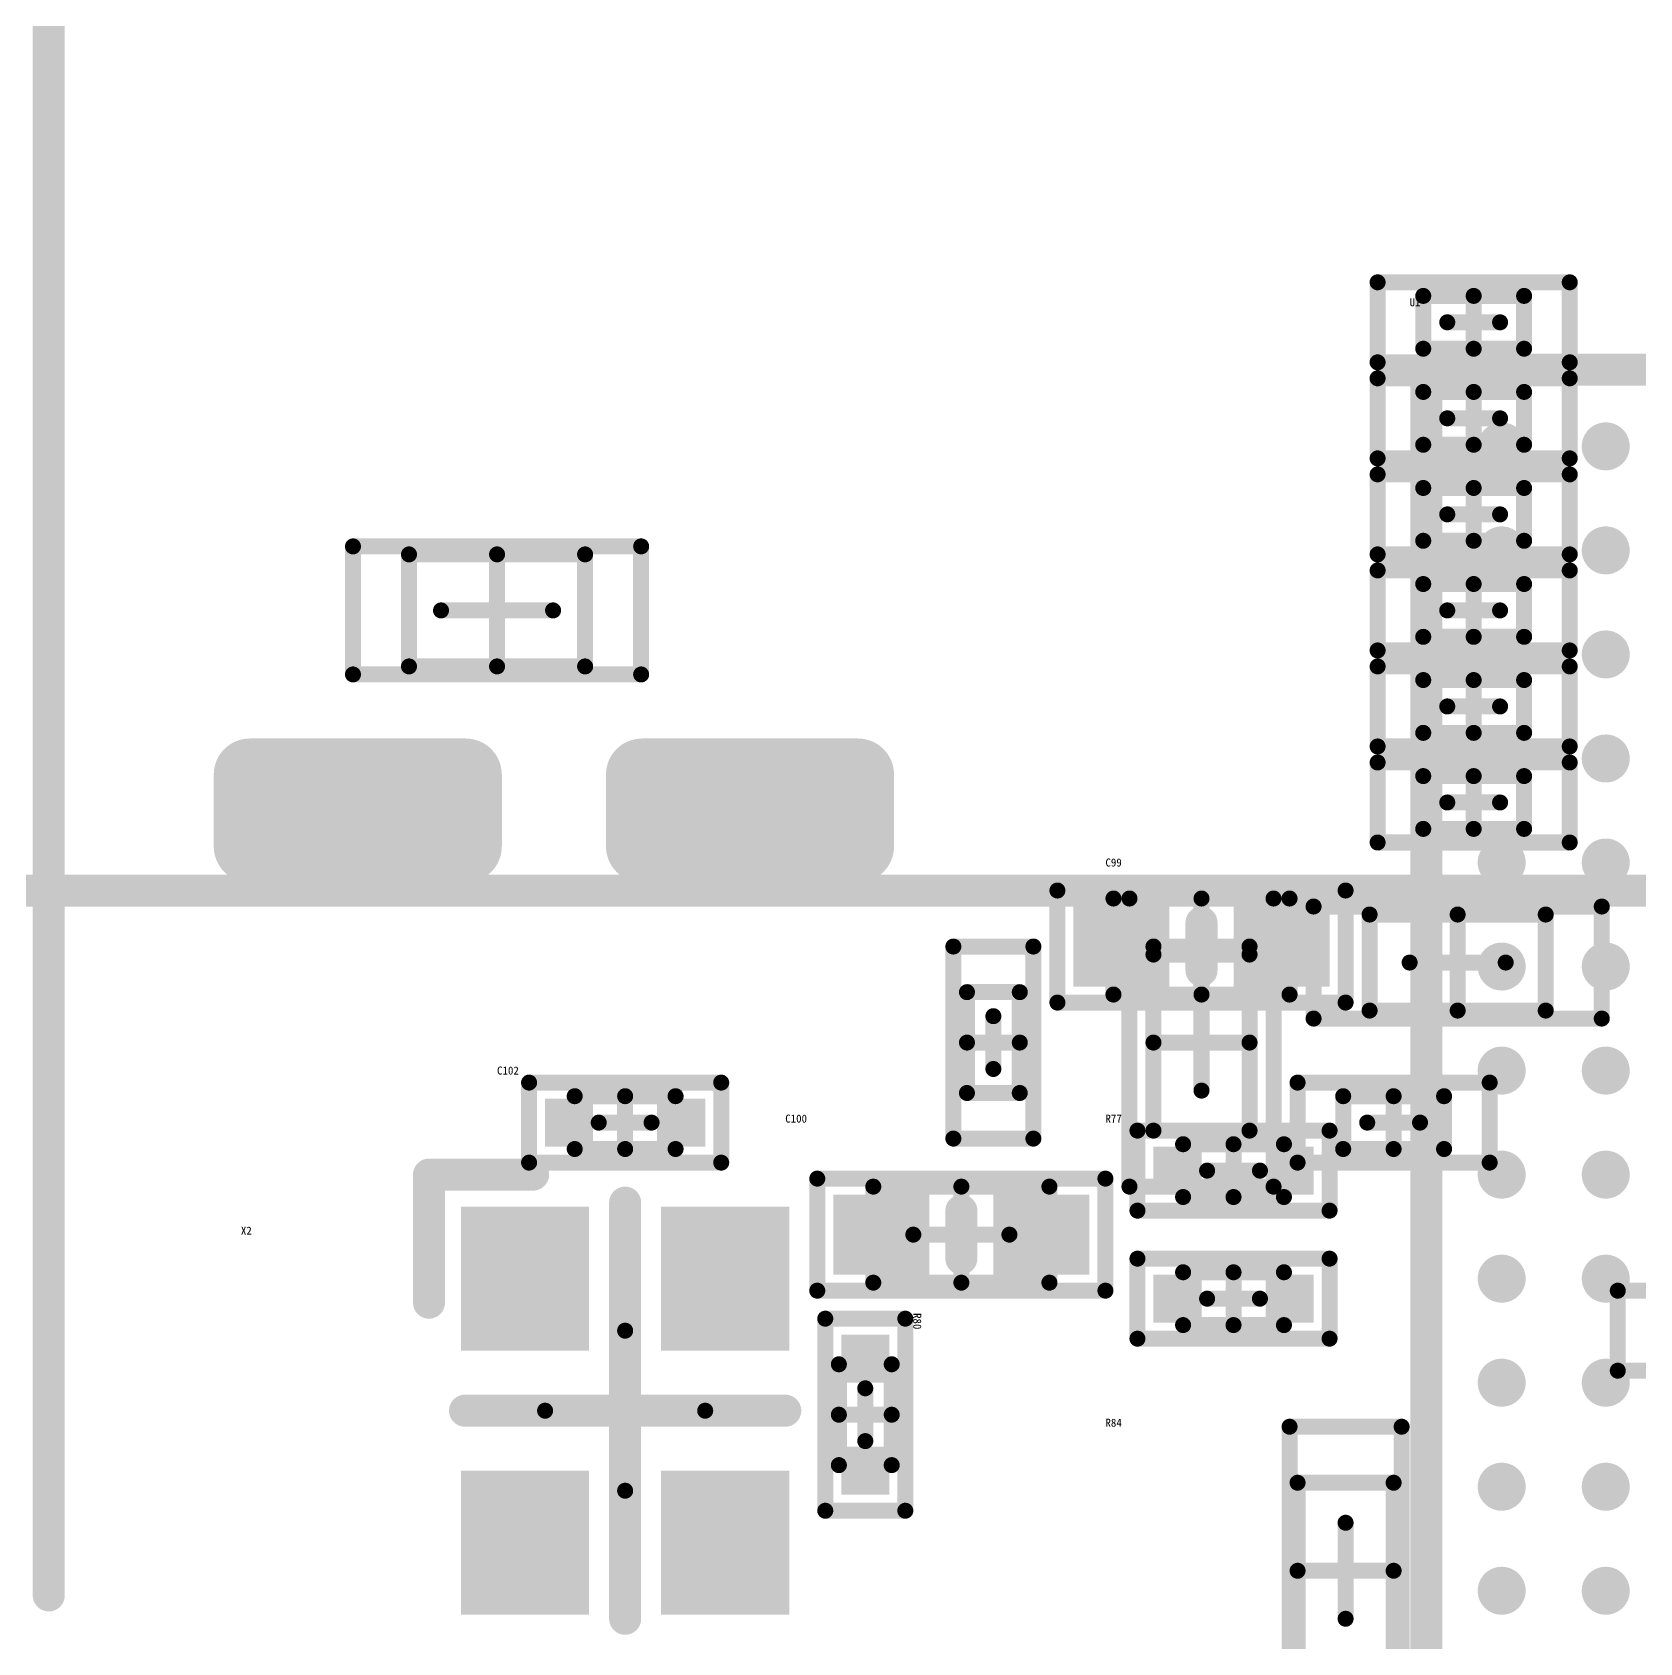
# Model space of a CAD drawing. Header units: millimetres. Extents: x 4 to 123, y 21 to 97.
# Drawn here: x 55.3 to 65.34, y 51.45 to 61.51 of the extents above; entities that cross this region are included whole.
import ezdxf

# ---------------------------------------------------------------- set-up
doc = ezdxf.new("R2010")
doc.units = ezdxf.units.MM
for name, color, linetype in [('Mechanical13', 56, 'Continuous'), ('Mechanical15', 56, 'Continuous'), ('MultiLayer', 9, 'Continuous'), ('TopLayer', 1, 'Continuous'), ('TopOverlay', 2, 'Continuous'), ('TopPaste', 8, 'Continuous')]:
    doc.layers.add(name, color=color, linetype=linetype)

msp = doc.modelspace()

# ---------------------------------------------------------------- linework, layer by layer
at = {"layer": 'Mechanical13', "const_width": 0.1}
for points in [[(63.985, 59.535), (63.985, 59.865)], [(63.985, 59.865), (64.615, 59.865)], [(64.615, 59.535), (64.615, 59.865)], [(63.985, 59.535), (64.615, 59.535)], [(63.985, 58.935), (63.985, 59.265)], [(63.985, 59.265), (64.615, 59.265)], [(64.615, 58.935), (64.615, 59.265)], [(63.985, 58.935), (64.615, 58.935)], [(63.985, 58.335), (63.985, 58.665)], [(63.985, 58.665), (64.615, 58.665)], [(64.615, 58.335), (64.615, 58.665)], [(63.985, 58.335), (64.615, 58.335)], [(57.65, 58.25), (58.75, 58.25)], [(57.65, 57.55), (57.65, 58.25)], [(58.75, 57.55), (58.75, 58.25)], [(63.985, 57.735), (63.985, 58.065)], [(63.985, 58.065), (64.615, 58.065)], [(64.615, 57.735), (64.615, 58.065)], [(63.985, 57.735), (64.615, 57.735)], [(57.65, 57.55), (58.75, 57.55)], [(63.985, 57.135), (63.985, 57.465)], [(63.985, 57.465), (64.615, 57.465)], [(64.615, 57.135), (64.615, 57.465)], [(63.985, 57.135), (64.615, 57.135)], [(63.985, 56.535), (63.985, 56.865)], [(63.985, 56.865), (64.615, 56.865)], [(64.615, 56.535), (64.615, 56.865)], [(63.985, 56.535), (64.615, 56.535)], [(62.05, 56.1), (63.15, 56.1)], [(62.05, 55.5), (62.05, 56.1)], [(63.15, 55.5), (63.15, 56.1)], [(63.65, 56), (64.75, 56)], [(63.65, 55.4), (63.65, 56)], [(64.75, 55.4), (64.75, 56)], [(62.3, 54.65), (62.3, 55.75)], [(62.3, 55.75), (62.9, 55.75)], [(62.9, 54.65), (62.9, 55.75)], [(61.135, 55.515), (61.465, 55.515)], [(61.135, 54.885), (61.135, 55.515)], [(61.465, 54.885), (61.465, 55.515)], [(62.05, 55.5), (63.15, 55.5)], [(63.65, 55.4), (64.75, 55.4)], [(58.685, 54.865), (59.315, 54.865)], [(58.685, 54.535), (58.685, 54.865)], [(59.315, 54.535), (59.315, 54.865)], [(61.135, 54.885), (61.465, 54.885)], [(63.485, 54.865), (64.115, 54.865)], [(63.485, 54.535), (63.485, 54.865)], [(64.115, 54.535), (64.115, 54.865)], [(62.3, 54.65), (62.9, 54.65)], [(58.685, 54.535), (59.315, 54.535)], [(62.485, 54.235), (62.485, 54.565)], [(62.485, 54.565), (63.115, 54.565)], [(63.115, 54.235), (63.115, 54.565)], [(63.485, 54.535), (64.115, 54.535)], [(60.55, 54.3), (61.65, 54.3)], [(60.55, 53.7), (60.55, 54.3)], [(61.65, 53.7), (61.65, 54.3)], [(62.485, 54.235), (63.115, 54.235)], [(60.55, 53.7), (61.65, 53.7)], [(62.485, 53.435), (62.485, 53.765)], [(62.485, 53.765), (63.115, 53.765)], [(63.115, 53.435), (63.115, 53.765)], [(62.485, 53.435), (63.115, 53.435)], [(60.335, 53.19), (60.665, 53.19)], [(60.335, 52.56), (60.335, 53.19)], [(60.665, 52.56), (60.665, 53.19)], [(60.335, 52.56), (60.665, 52.56)], [(63.2, 51.35), (63.2, 52.45)], [(63.2, 52.45), (63.8, 52.45)], [(63.8, 51.35), (63.8, 52.45)]]:
    msp.add_lwpolyline(points, dxfattribs=at)
at = {"layer": 'Mechanical13', "const_width": 0.05}
for points in [[(63.96, 59.865, 1), (64.01, 59.865, 1)], [(63.96, 59.865, 1), (64.01, 59.865, 1)], [(64.59, 59.865, 1), (64.64, 59.865, 1)], [(64.59, 59.865, 1), (64.64, 59.865, 1)], [(63.96, 59.535, 1), (64.01, 59.535, 1)], [(63.96, 59.535, 1), (64.01, 59.535, 1)], [(64.59, 59.535, 1), (64.64, 59.535, 1)], [(64.59, 59.535, 1), (64.64, 59.535, 1)], [(63.96, 59.265, 1), (64.01, 59.265, 1)], [(63.96, 59.265, 1), (64.01, 59.265, 1)], [(64.59, 59.265, 1), (64.64, 59.265, 1)], [(64.59, 59.265, 1), (64.64, 59.265, 1)], [(63.96, 58.935, 1), (64.01, 58.935, 1)], [(63.96, 58.935, 1), (64.01, 58.935, 1)], [(64.59, 58.935, 1), (64.64, 58.935, 1)], [(64.59, 58.935, 1), (64.64, 58.935, 1)], [(63.96, 58.665, 1), (64.01, 58.665, 1)], [(63.96, 58.665, 1), (64.01, 58.665, 1)], [(64.59, 58.665, 1), (64.64, 58.665, 1)], [(64.59, 58.665, 1), (64.64, 58.665, 1)], [(63.96, 58.335, 1), (64.01, 58.335, 1)], [(63.96, 58.335, 1), (64.01, 58.335, 1)], [(64.59, 58.335, 1), (64.64, 58.335, 1)], [(64.59, 58.335, 1), (64.64, 58.335, 1)], [(57.625, 58.25, 1), (57.675, 58.25, 1)], [(57.625, 58.25, 1), (57.675, 58.25, 1)], [(58.725, 58.25, 1), (58.775, 58.25, 1)], [(58.725, 58.25, 1), (58.775, 58.25, 1)], [(63.96, 58.065, 1), (64.01, 58.065, 1)], [(63.96, 58.065, 1), (64.01, 58.065, 1)], [(64.59, 58.065, 1), (64.64, 58.065, 1)], [(64.59, 58.065, 1), (64.64, 58.065, 1)], [(63.96, 57.735, 1), (64.01, 57.735, 1)], [(63.96, 57.735, 1), (64.01, 57.735, 1)], [(64.59, 57.735, 1), (64.64, 57.735, 1)], [(64.59, 57.735, 1), (64.64, 57.735, 1)], [(57.625, 57.55, 1), (57.675, 57.55, 1)], [(57.625, 57.55, 1), (57.675, 57.55, 1)], [(58.725, 57.55, 1), (58.775, 57.55, 1)], [(58.725, 57.55, 1), (58.775, 57.55, 1)], [(63.96, 57.465, 1), (64.01, 57.465, 1)], [(63.96, 57.465, 1), (64.01, 57.465, 1)], [(64.59, 57.465, 1), (64.64, 57.465, 1)], [(64.59, 57.465, 1), (64.64, 57.465, 1)], [(63.96, 57.135, 1), (64.01, 57.135, 1)], [(63.96, 57.135, 1), (64.01, 57.135, 1)], [(64.59, 57.135, 1), (64.64, 57.135, 1)], [(64.59, 57.135, 1), (64.64, 57.135, 1)], [(63.96, 56.865, 1), (64.01, 56.865, 1)], [(63.96, 56.865, 1), (64.01, 56.865, 1)], [(64.59, 56.865, 1), (64.64, 56.865, 1)], [(64.59, 56.865, 1), (64.64, 56.865, 1)], [(63.96, 56.535, 1), (64.01, 56.535, 1)], [(63.96, 56.535, 1), (64.01, 56.535, 1)], [(64.59, 56.535, 1), (64.64, 56.535, 1)], [(64.59, 56.535, 1), (64.64, 56.535, 1)], [(62.025, 56.1, 1), (62.075, 56.1, 1)], [(62.025, 56.1, 1), (62.075, 56.1, 1)], [(63.125, 56.1, 1), (63.175, 56.1, 1)], [(63.125, 56.1, 1), (63.175, 56.1, 1)], [(63.625, 56, 1), (63.675, 56, 1)], [(63.625, 56, 1), (63.675, 56, 1)], [(64.725, 56, 1), (64.775, 56, 1)], [(64.725, 56, 1), (64.775, 56, 1)], [(62.275, 55.75, 1), (62.325, 55.75, 1)], [(62.275, 55.75, 1), (62.325, 55.75, 1)], [(62.875, 55.75, 1), (62.925, 55.75, 1)], [(62.875, 55.75, 1), (62.925, 55.75, 1)], [(61.11, 55.515, 1), (61.16, 55.515, 1)], [(61.11, 55.515, 1), (61.16, 55.515, 1)], [(61.44, 55.515, 1), (61.49, 55.515, 1)], [(61.44, 55.515, 1), (61.49, 55.515, 1)], [(62.025, 55.5, 1), (62.075, 55.5, 1)], [(62.025, 55.5, 1), (62.075, 55.5, 1)], [(63.125, 55.5, 1), (63.175, 55.5, 1)], [(63.125, 55.5, 1), (63.175, 55.5, 1)], [(63.625, 55.4, 1), (63.675, 55.4, 1)], [(63.625, 55.4, 1), (63.675, 55.4, 1)], [(64.725, 55.4, 1), (64.775, 55.4, 1)], [(64.725, 55.4, 1), (64.775, 55.4, 1)], [(58.66, 54.865, 1), (58.71, 54.865, 1)], [(58.66, 54.865, 1), (58.71, 54.865, 1)], [(59.29, 54.865, 1), (59.34, 54.865, 1)], [(59.29, 54.865, 1), (59.34, 54.865, 1)], [(61.11, 54.885, 1), (61.16, 54.885, 1)], [(61.11, 54.885, 1), (61.16, 54.885, 1)], [(61.44, 54.885, 1), (61.49, 54.885, 1)], [(61.44, 54.885, 1), (61.49, 54.885, 1)], [(63.46, 54.865, 1), (63.51, 54.865, 1)], [(63.46, 54.865, 1), (63.51, 54.865, 1)], [(64.09, 54.865, 1), (64.14, 54.865, 1)], [(64.09, 54.865, 1), (64.14, 54.865, 1)], [(62.275, 54.65, 1), (62.325, 54.65, 1)], [(62.275, 54.65, 1), (62.325, 54.65, 1)], [(62.875, 54.65, 1), (62.925, 54.65, 1)], [(62.875, 54.65, 1), (62.925, 54.65, 1)], [(58.66, 54.535, 1), (58.71, 54.535, 1)], [(58.66, 54.535, 1), (58.71, 54.535, 1)], [(59.29, 54.535, 1), (59.34, 54.535, 1)], [(59.29, 54.535, 1), (59.34, 54.535, 1)], [(62.46, 54.565, 1), (62.51, 54.565, 1)], [(62.46, 54.565, 1), (62.51, 54.565, 1)], [(63.09, 54.565, 1), (63.14, 54.565, 1)], [(63.09, 54.565, 1), (63.14, 54.565, 1)], [(63.46, 54.535, 1), (63.51, 54.535, 1)], [(63.46, 54.535, 1), (63.51, 54.535, 1)], [(64.09, 54.535, 1), (64.14, 54.535, 1)], [(64.09, 54.535, 1), (64.14, 54.535, 1)], [(60.525, 54.3, 1), (60.575, 54.3, 1)], [(60.525, 54.3, 1), (60.575, 54.3, 1)], [(61.625, 54.3, 1), (61.675, 54.3, 1)], [(61.625, 54.3, 1), (61.675, 54.3, 1)], [(62.46, 54.235, 1), (62.51, 54.235, 1)], [(62.46, 54.235, 1), (62.51, 54.235, 1)], [(63.09, 54.235, 1), (63.14, 54.235, 1)], [(63.09, 54.235, 1), (63.14, 54.235, 1)], [(60.525, 53.7, 1), (60.575, 53.7, 1)], [(60.525, 53.7, 1), (60.575, 53.7, 1)], [(61.625, 53.7, 1), (61.675, 53.7, 1)], [(61.625, 53.7, 1), (61.675, 53.7, 1)], [(62.46, 53.765, 1), (62.51, 53.765, 1)], [(62.46, 53.765, 1), (62.51, 53.765, 1)], [(63.09, 53.765, 1), (63.14, 53.765, 1)], [(63.09, 53.765, 1), (63.14, 53.765, 1)], [(62.46, 53.435, 1), (62.51, 53.435, 1)], [(62.46, 53.435, 1), (62.51, 53.435, 1)], [(63.09, 53.435, 1), (63.14, 53.435, 1)], [(63.09, 53.435, 1), (63.14, 53.435, 1)], [(60.31, 53.19, 1), (60.36, 53.19, 1)], [(60.31, 53.19, 1), (60.36, 53.19, 1)], [(60.64, 53.19, 1), (60.69, 53.19, 1)], [(60.64, 53.19, 1), (60.69, 53.19, 1)], [(60.31, 52.56, 1), (60.36, 52.56, 1)], [(60.31, 52.56, 1), (60.36, 52.56, 1)], [(60.64, 52.56, 1), (60.69, 52.56, 1)], [(60.64, 52.56, 1), (60.69, 52.56, 1)], [(63.175, 52.45, 1), (63.225, 52.45, 1)], [(63.175, 52.45, 1), (63.225, 52.45, 1)], [(63.775, 52.45, 1), (63.825, 52.45, 1)], [(63.775, 52.45, 1), (63.825, 52.45, 1)]]:
    msp.add_lwpolyline(points, format="xyb", close=True, dxfattribs=at)
at = {"layer": 'Mechanical15'}
for points, const_width in [([(63.7, 59.45), (63.7, 59.95)], 0.1), ([(63.7, 59.95), (64.9, 59.95)], 0.1), ([(64.9, 59.45), (64.9, 59.95)], 0.1), ([(64.3, 59.535), (64.3, 59.865)], 0.1), ([(64.135, 59.7), (64.465, 59.7)], 0.1), ([(63.7, 59.45), (64.9, 59.45)], 0.1), ([(63.7, 58.85), (63.7, 59.35)], 0.1), ([(63.7, 59.35), (64.9, 59.35)], 0.1), ([(64.9, 58.85), (64.9, 59.35)], 0.1), ([(64.3, 58.935), (64.3, 59.265)], 0.1), ([(64.135, 59.1), (64.465, 59.1)], 0.1), ([(63.7, 58.85), (64.9, 58.85)], 0.1), ([(63.7, 58.25), (63.7, 58.75)], 0.1), ([(63.7, 58.75), (64.9, 58.75)], 0.1), ([(64.9, 58.25), (64.9, 58.75)], 0.1), ([(64.3, 58.335), (64.3, 58.665)], 0.1), ([(64.135, 58.5), (64.465, 58.5)], 0.1), ([(57.3, 58.3), (59.1, 58.3)], 0.1), ([(57.3, 57.5), (57.3, 58.3)], 0.1), ([(58.2, 57.55), (58.2, 58.25)], 0.1), ([(59.1, 57.5), (59.1, 58.3)], 0.1), ([(63.7, 58.25), (64.9, 58.25)], 0.1), ([(63.7, 57.65), (63.7, 58.15)], 0.1), ([(63.7, 58.15), (64.9, 58.15)], 0.1), ([(64.9, 57.65), (64.9, 58.15)], 0.1), ([(64.3, 57.735), (64.3, 58.065)], 0.1), ([(57.85, 57.9), (58.55, 57.9)], 0.1), ([(64.135, 57.9), (64.465, 57.9)], 0.1), ([(63.7, 57.65), (64.9, 57.65)], 0.1), ([(63.7, 57.05), (63.7, 57.55)], 0.1), ([(63.7, 57.55), (64.9, 57.55)], 0.1), ([(64.9, 57.05), (64.9, 57.55)], 0.1), ([(57.3, 57.5), (59.1, 57.5)], 0.1), ([(64.3, 57.135), (64.3, 57.465)], 0.1), ([(64.135, 57.3), (64.465, 57.3)], 0.1), ([(63.7, 57.05), (64.9, 57.05)], 0.1), ([(63.7, 56.45), (63.7, 56.95)], 0.1), ([(63.7, 56.95), (64.9, 56.95)], 0.1), ([(64.9, 56.45), (64.9, 56.95)], 0.1), ([(64.3, 56.535), (64.3, 56.865)], 0.1), ([(64.135, 56.7), (64.465, 56.7)], 0.1), ([(63.7, 56.45), (64.9, 56.45)], 0.1), ([(54.78, 56.15), (69.78, 56.15)], 0.2), ([(61.7, 56.15), (63.5, 56.15)], 0.1), ([(61.7, 55.45), (61.7, 56.15)], 0.1), ([(62.15, 54.3), (62.15, 56.1)], 0.1), ([(62.15, 56.1), (63.05, 56.1)], 0.1), ([(62.6, 55.5), (62.6, 56.1)], 0.1), ([(63.05, 54.3), (63.05, 56.1)], 0.1), ([(63.5, 55.45), (63.5, 56.15)], 0.1), ([(63.3, 56.05), (65.1, 56.05)], 0.1), ([(63.3, 55.35), (63.3, 56.05)], 0.1), ([(64.2, 55.4), (64.2, 56)], 0.1), ([(65.1, 55.35), (65.1, 56.05)], 0.1), ([(61.05, 55.8), (61.55, 55.8)], 0.1), ([(61.05, 54.6), (61.05, 55.8)], 0.1), ([(61.55, 54.6), (61.55, 55.8)], 0.1), ([(62.3, 55.8), (62.9, 55.8)], 0.1), ([(63.9, 55.7), (64.5, 55.7)], 0.1), ([(62.6, 54.9), (62.6, 55.5)], 0.1), ([(61.7, 55.45), (63.5, 55.45)], 0.1), ([(61.3, 55.035), (61.3, 55.365)], 0.1), ([(63.3, 55.35), (65.1, 55.35)], 0.1), ([(61.135, 55.2), (61.465, 55.2)], 0.1), ([(62.3, 55.2), (62.9, 55.2)], 0.1), ([(58.4, 54.95), (59.6, 54.95)], 0.1), ([(58.4, 54.45), (58.4, 54.95)], 0.1), ([(59.6, 54.45), (59.6, 54.95)], 0.1), ([(63.2, 54.95), (64.4, 54.95)], 0.1), ([(63.2, 54.45), (63.2, 54.95)], 0.1), ([(64.4, 54.45), (64.4, 54.95)], 0.1), ([(59, 54.535), (59, 54.865)], 0.1), ([(63.8, 54.535), (63.8, 54.865)], 0.1), ([(58.835, 54.7), (59.165, 54.7)], 0.1), ([(63.635, 54.7), (63.965, 54.7)], 0.1), ([(61.05, 54.6), (61.55, 54.6)], 0.1), ([(62.2, 54.15), (62.2, 54.65)], 0.1), ([(62.2, 54.65), (63.4, 54.65)], 0.1), ([(63.4, 54.15), (63.4, 54.65)], 0.1), ([(62.8, 54.235), (62.8, 54.565)], 0.1), ([(58.4, 54.45), (59.6, 54.45)], 0.1), ([(62.635, 54.4), (62.965, 54.4)], 0.1), ([(63.2, 54.45), (64.4, 54.45)], 0.1), ([(60.2, 54.35), (62, 54.35)], 0.1), ([(60.2, 53.65), (60.2, 54.35)], 0.1), ([(61.1, 53.7), (61.1, 54.3)], 0.1), ([(62, 53.65), (62, 54.35)], 0.1), ([(62.15, 54.3), (63.05, 54.3)], 0.1), ([(62.2, 54.15), (63.4, 54.15)], 0.1), ([(60.8, 54), (61.4, 54)], 0.1), ([(62.2, 53.35), (62.2, 53.85)], 0.1), ([(62.2, 53.85), (63.4, 53.85)], 0.1), ([(63.4, 53.35), (63.4, 53.85)], 0.1), ([(62.8, 53.435), (62.8, 53.765)], 0.1), ([(60.2, 53.65), (62, 53.65)], 0.1), ([(62.635, 53.6), (62.965, 53.6)], 0.1), ([(65.2, 53.65), (66.4, 53.65)], 0.1), ([(65.2, 53.15), (65.2, 53.65)], 0.1), ([(59, 52.4), (59, 53.4)], 0.1), ([(60.25, 53.475), (60.75, 53.475)], 0.1), ([(60.25, 52.275), (60.25, 53.475)], 0.1), ([(60.75, 52.275), (60.75, 53.475)], 0.1), ([(62.2, 53.35), (63.4, 53.35)], 0.1), ([(65.2, 53.15), (66.4, 53.15)], 0.1), ([(60.5, 52.71), (60.5, 53.04)], 0.1), ([(58.5, 52.9), (59.5, 52.9)], 0.1), ([(60.335, 52.875), (60.665, 52.875)], 0.1), ([(63.15, 51), (63.15, 52.8)], 0.1), ([(63.15, 52.8), (63.85, 52.8)], 0.1), ([(63.85, 51), (63.85, 52.8)], 0.1), ([(60.25, 52.275), (60.75, 52.275)], 0.1), ([(63.5, 51.6), (63.5, 52.2)], 0.1), ([(63.2, 51.9), (63.8, 51.9)], 0.1)]:
    msp.add_lwpolyline(points, dxfattribs=dict(at, const_width=const_width))
at = {"layer": 'Mechanical15', "const_width": 0.05}
for points in [[(63.675, 59.95, 1), (63.725, 59.95, 1)], [(63.675, 59.95, 1), (63.725, 59.95, 1)], [(64.875, 59.95, 1), (64.925, 59.95, 1)], [(64.875, 59.95, 1), (64.925, 59.95, 1)], [(64.275, 59.865, 1), (64.325, 59.865, 1)], [(64.11, 59.7, 1), (64.16, 59.7, 1)], [(64.44, 59.7, 1), (64.49, 59.7, 1)], [(64.275, 59.535, 1), (64.325, 59.535, 1)], [(63.675, 59.45, 1), (63.725, 59.45, 1)], [(63.675, 59.45, 1), (63.725, 59.45, 1)], [(64.875, 59.45, 1), (64.925, 59.45, 1)], [(64.875, 59.45, 1), (64.925, 59.45, 1)], [(63.675, 59.35, 1), (63.725, 59.35, 1)], [(63.675, 59.35, 1), (63.725, 59.35, 1)], [(64.875, 59.35, 1), (64.925, 59.35, 1)], [(64.875, 59.35, 1), (64.925, 59.35, 1)], [(64.275, 59.265, 1), (64.325, 59.265, 1)], [(64.11, 59.1, 1), (64.16, 59.1, 1)], [(64.44, 59.1, 1), (64.49, 59.1, 1)], [(64.275, 58.935, 1), (64.325, 58.935, 1)], [(63.675, 58.85, 1), (63.725, 58.85, 1)], [(63.675, 58.85, 1), (63.725, 58.85, 1)], [(64.875, 58.85, 1), (64.925, 58.85, 1)], [(64.875, 58.85, 1), (64.925, 58.85, 1)], [(63.675, 58.75, 1), (63.725, 58.75, 1)], [(63.675, 58.75, 1), (63.725, 58.75, 1)], [(64.875, 58.75, 1), (64.925, 58.75, 1)], [(64.875, 58.75, 1), (64.925, 58.75, 1)], [(64.275, 58.665, 1), (64.325, 58.665, 1)], [(64.11, 58.5, 1), (64.16, 58.5, 1)], [(64.44, 58.5, 1), (64.49, 58.5, 1)], [(64.275, 58.335, 1), (64.325, 58.335, 1)], [(57.275, 58.3, 1), (57.325, 58.3, 1)], [(57.275, 58.3, 1), (57.325, 58.3, 1)], [(58.175, 58.25, 1), (58.225, 58.25, 1)], [(59.075, 58.3, 1), (59.125, 58.3, 1)], [(59.075, 58.3, 1), (59.125, 58.3, 1)], [(63.675, 58.25, 1), (63.725, 58.25, 1)], [(63.675, 58.25, 1), (63.725, 58.25, 1)], [(64.875, 58.25, 1), (64.925, 58.25, 1)], [(64.875, 58.25, 1), (64.925, 58.25, 1)], [(63.675, 58.15, 1), (63.725, 58.15, 1)], [(63.675, 58.15, 1), (63.725, 58.15, 1)], [(64.875, 58.15, 1), (64.925, 58.15, 1)], [(64.875, 58.15, 1), (64.925, 58.15, 1)], [(64.275, 58.065, 1), (64.325, 58.065, 1)], [(57.825, 57.9, 1), (57.875, 57.9, 1)], [(58.525, 57.9, 1), (58.575, 57.9, 1)], [(64.11, 57.9, 1), (64.16, 57.9, 1)], [(64.44, 57.9, 1), (64.49, 57.9, 1)], [(64.275, 57.735, 1), (64.325, 57.735, 1)], [(63.675, 57.65, 1), (63.725, 57.65, 1)], [(63.675, 57.65, 1), (63.725, 57.65, 1)], [(64.875, 57.65, 1), (64.925, 57.65, 1)], [(64.875, 57.65, 1), (64.925, 57.65, 1)], [(58.175, 57.55, 1), (58.225, 57.55, 1)], [(63.675, 57.55, 1), (63.725, 57.55, 1)], [(63.675, 57.55, 1), (63.725, 57.55, 1)], [(64.875, 57.55, 1), (64.925, 57.55, 1)], [(64.875, 57.55, 1), (64.925, 57.55, 1)], [(57.275, 57.5, 1), (57.325, 57.5, 1)], [(57.275, 57.5, 1), (57.325, 57.5, 1)], [(59.075, 57.5, 1), (59.125, 57.5, 1)], [(59.075, 57.5, 1), (59.125, 57.5, 1)], [(64.275, 57.465, 1), (64.325, 57.465, 1)], [(64.11, 57.3, 1), (64.16, 57.3, 1)], [(64.44, 57.3, 1), (64.49, 57.3, 1)], [(64.275, 57.135, 1), (64.325, 57.135, 1)], [(63.675, 57.05, 1), (63.725, 57.05, 1)], [(63.675, 57.05, 1), (63.725, 57.05, 1)], [(64.875, 57.05, 1), (64.925, 57.05, 1)], [(64.875, 57.05, 1), (64.925, 57.05, 1)], [(63.675, 56.95, 1), (63.725, 56.95, 1)], [(63.675, 56.95, 1), (63.725, 56.95, 1)], [(64.875, 56.95, 1), (64.925, 56.95, 1)], [(64.875, 56.95, 1), (64.925, 56.95, 1)], [(64.275, 56.865, 1), (64.325, 56.865, 1)], [(64.11, 56.7, 1), (64.16, 56.7, 1)], [(64.44, 56.7, 1), (64.49, 56.7, 1)], [(64.275, 56.535, 1), (64.325, 56.535, 1)], [(63.675, 56.45, 1), (63.725, 56.45, 1)], [(63.675, 56.45, 1), (63.725, 56.45, 1)], [(64.875, 56.45, 1), (64.925, 56.45, 1)], [(64.875, 56.45, 1), (64.925, 56.45, 1)], [(61.675, 56.15, 1), (61.725, 56.15, 1)], [(61.675, 56.15, 1), (61.725, 56.15, 1)], [(62.125, 56.1, 1), (62.175, 56.1, 1)], [(62.125, 56.1, 1), (62.175, 56.1, 1)], [(62.575, 56.1, 1), (62.625, 56.1, 1)], [(63.025, 56.1, 1), (63.075, 56.1, 1)], [(63.025, 56.1, 1), (63.075, 56.1, 1)], [(63.475, 56.15, 1), (63.525, 56.15, 1)], [(63.475, 56.15, 1), (63.525, 56.15, 1)], [(63.275, 56.05, 1), (63.325, 56.05, 1)], [(63.275, 56.05, 1), (63.325, 56.05, 1)], [(64.175, 56, 1), (64.225, 56, 1)], [(65.075, 56.05, 1), (65.125, 56.05, 1)], [(65.075, 56.05, 1), (65.125, 56.05, 1)], [(61.025, 55.8, 1), (61.075, 55.8, 1)], [(61.025, 55.8, 1), (61.075, 55.8, 1)], [(61.525, 55.8, 1), (61.575, 55.8, 1)], [(61.525, 55.8, 1), (61.575, 55.8, 1)], [(62.275, 55.8, 1), (62.325, 55.8, 1)], [(62.875, 55.8, 1), (62.925, 55.8, 1)], [(63.875, 55.7, 1), (63.925, 55.7, 1)], [(64.475, 55.7, 1), (64.525, 55.7, 1)], [(62.575, 55.5, 1), (62.625, 55.5, 1)], [(62.575, 55.5, 1), (62.625, 55.5, 1)], [(61.675, 55.45, 1), (61.725, 55.45, 1)], [(61.675, 55.45, 1), (61.725, 55.45, 1)], [(63.475, 55.45, 1), (63.525, 55.45, 1)], [(63.475, 55.45, 1), (63.525, 55.45, 1)], [(64.175, 55.4, 1), (64.225, 55.4, 1)], [(61.275, 55.365, 1), (61.325, 55.365, 1)], [(63.275, 55.35, 1), (63.325, 55.35, 1)], [(63.275, 55.35, 1), (63.325, 55.35, 1)], [(65.075, 55.35, 1), (65.125, 55.35, 1)], [(65.075, 55.35, 1), (65.125, 55.35, 1)], [(61.11, 55.2, 1), (61.16, 55.2, 1)], [(61.44, 55.2, 1), (61.49, 55.2, 1)], [(62.275, 55.2, 1), (62.325, 55.2, 1)], [(62.875, 55.2, 1), (62.925, 55.2, 1)], [(61.275, 55.035, 1), (61.325, 55.035, 1)], [(58.375, 54.95, 1), (58.425, 54.95, 1)], [(58.375, 54.95, 1), (58.425, 54.95, 1)], [(59.575, 54.95, 1), (59.625, 54.95, 1)], [(59.575, 54.95, 1), (59.625, 54.95, 1)], [(62.575, 54.9, 1), (62.625, 54.9, 1)], [(63.175, 54.95, 1), (63.225, 54.95, 1)], [(63.175, 54.95, 1), (63.225, 54.95, 1)], [(64.375, 54.95, 1), (64.425, 54.95, 1)], [(64.375, 54.95, 1), (64.425, 54.95, 1)], [(58.975, 54.865, 1), (59.025, 54.865, 1)], [(63.775, 54.865, 1), (63.825, 54.865, 1)], [(58.81, 54.7, 1), (58.86, 54.7, 1)], [(59.14, 54.7, 1), (59.19, 54.7, 1)], [(63.61, 54.7, 1), (63.66, 54.7, 1)], [(63.94, 54.7, 1), (63.99, 54.7, 1)], [(61.025, 54.6, 1), (61.075, 54.6, 1)], [(61.025, 54.6, 1), (61.075, 54.6, 1)], [(61.525, 54.6, 1), (61.575, 54.6, 1)], [(61.525, 54.6, 1), (61.575, 54.6, 1)], [(62.175, 54.65, 1), (62.225, 54.65, 1)], [(62.175, 54.65, 1), (62.225, 54.65, 1)], [(63.375, 54.65, 1), (63.425, 54.65, 1)], [(63.375, 54.65, 1), (63.425, 54.65, 1)], [(58.975, 54.535, 1), (59.025, 54.535, 1)], [(62.775, 54.565, 1), (62.825, 54.565, 1)], [(63.775, 54.535, 1), (63.825, 54.535, 1)], [(58.375, 54.45, 1), (58.425, 54.45, 1)], [(58.375, 54.45, 1), (58.425, 54.45, 1)], [(59.575, 54.45, 1), (59.625, 54.45, 1)], [(59.575, 54.45, 1), (59.625, 54.45, 1)], [(62.61, 54.4, 1), (62.66, 54.4, 1)], [(62.94, 54.4, 1), (62.99, 54.4, 1)], [(63.175, 54.45, 1), (63.225, 54.45, 1)], [(63.175, 54.45, 1), (63.225, 54.45, 1)], [(64.375, 54.45, 1), (64.425, 54.45, 1)], [(64.375, 54.45, 1), (64.425, 54.45, 1)], [(60.175, 54.35, 1), (60.225, 54.35, 1)], [(60.175, 54.35, 1), (60.225, 54.35, 1)], [(61.075, 54.3, 1), (61.125, 54.3, 1)], [(61.975, 54.35, 1), (62.025, 54.35, 1)], [(61.975, 54.35, 1), (62.025, 54.35, 1)], [(62.125, 54.3, 1), (62.175, 54.3, 1)], [(62.125, 54.3, 1), (62.175, 54.3, 1)], [(63.025, 54.3, 1), (63.075, 54.3, 1)], [(63.025, 54.3, 1), (63.075, 54.3, 1)], [(62.775, 54.235, 1), (62.825, 54.235, 1)], [(62.175, 54.15, 1), (62.225, 54.15, 1)], [(62.175, 54.15, 1), (62.225, 54.15, 1)], [(63.375, 54.15, 1), (63.425, 54.15, 1)], [(63.375, 54.15, 1), (63.425, 54.15, 1)], [(60.775, 54, 1), (60.825, 54, 1)], [(61.375, 54, 1), (61.425, 54, 1)], [(62.175, 53.85, 1), (62.225, 53.85, 1)], [(62.175, 53.85, 1), (62.225, 53.85, 1)], [(63.375, 53.85, 1), (63.425, 53.85, 1)], [(63.375, 53.85, 1), (63.425, 53.85, 1)], [(61.075, 53.7, 1), (61.125, 53.7, 1)], [(62.775, 53.765, 1), (62.825, 53.765, 1)], [(60.175, 53.65, 1), (60.225, 53.65, 1)], [(60.175, 53.65, 1), (60.225, 53.65, 1)], [(61.975, 53.65, 1), (62.025, 53.65, 1)], [(61.975, 53.65, 1), (62.025, 53.65, 1)], [(62.61, 53.6, 1), (62.66, 53.6, 1)], [(62.94, 53.6, 1), (62.99, 53.6, 1)], [(65.175, 53.65, 1), (65.225, 53.65, 1)], [(65.175, 53.65, 1), (65.225, 53.65, 1)], [(58.975, 53.4, 1), (59.025, 53.4, 1)], [(60.225, 53.475, 1), (60.275, 53.475, 1)], [(60.225, 53.475, 1), (60.275, 53.475, 1)], [(60.725, 53.475, 1), (60.775, 53.475, 1)], [(60.725, 53.475, 1), (60.775, 53.475, 1)], [(62.775, 53.435, 1), (62.825, 53.435, 1)], [(62.175, 53.35, 1), (62.225, 53.35, 1)], [(62.175, 53.35, 1), (62.225, 53.35, 1)], [(63.375, 53.35, 1), (63.425, 53.35, 1)], [(63.375, 53.35, 1), (63.425, 53.35, 1)], [(65.175, 53.15, 1), (65.225, 53.15, 1)], [(65.175, 53.15, 1), (65.225, 53.15, 1)], [(60.475, 53.04, 1), (60.525, 53.04, 1)], [(58.475, 52.9, 1), (58.525, 52.9, 1)], [(59.475, 52.9, 1), (59.525, 52.9, 1)], [(60.31, 52.875, 1), (60.36, 52.875, 1)], [(60.64, 52.875, 1), (60.69, 52.875, 1)], [(63.125, 52.8, 1), (63.175, 52.8, 1)], [(63.125, 52.8, 1), (63.175, 52.8, 1)], [(63.825, 52.8, 1), (63.875, 52.8, 1)], [(63.825, 52.8, 1), (63.875, 52.8, 1)], [(60.475, 52.71, 1), (60.525, 52.71, 1)], [(58.975, 52.4, 1), (59.025, 52.4, 1)], [(60.225, 52.275, 1), (60.275, 52.275, 1)], [(60.225, 52.275, 1), (60.275, 52.275, 1)], [(60.725, 52.275, 1), (60.775, 52.275, 1)], [(60.725, 52.275, 1), (60.775, 52.275, 1)], [(63.475, 52.2, 1), (63.525, 52.2, 1)], [(63.175, 51.9, 1), (63.225, 51.9, 1)], [(63.775, 51.9, 1), (63.825, 51.9, 1)], [(63.475, 51.6, 1), (63.525, 51.6, 1)]]:
    msp.add_lwpolyline(points, format="xyb", close=True, dxfattribs=at)
at = {"layer": 'MultiLayer', "const_width": 0.225}
for points in [[(56.543, 56.875, 1), (56.767, 56.875, 1)], [(57.893, 56.875, 1), (58.117, 56.875, 1)], [(58.993, 56.875, 1), (59.217, 56.875, 1)], [(60.343, 56.875, 1), (60.567, 56.875, 1)], [(56.543, 56.425, 1), (56.767, 56.425, 1)], [(57.893, 56.425, 1), (58.117, 56.425, 1)], [(58.993, 56.425, 1), (59.217, 56.425, 1)], [(60.343, 56.425, 1), (60.567, 56.425, 1)]]:
    msp.add_lwpolyline(points, format="xyb", close=True, dxfattribs=at)
at = {"layer": 'MultiLayer'}
for points in [[(56.655, 57.1), (56.655, 56.2), (58.005, 57.1), (58.005, 56.2)], [(59.105, 57.1), (59.105, 56.2), (60.455, 57.1), (60.455, 56.2)], [(56.43, 56.875), (56.43, 56.425), (58.23, 56.875), (58.23, 56.425)], [(58.88, 56.875), (58.88, 56.425), (60.68, 56.875), (60.68, 56.425)]]:
    msp.add_solid(points, dxfattribs=at)
at = {"layer": 'TopLayer'}
for points, const_width in [([(64.4, 58.925, 1), (64.55, 58.925, 1)], 0.15), ([(65.05, 58.925, 1), (65.2, 58.925, 1)], 0.15), ([(64.4, 58.275, 1), (64.55, 58.275, 1)], 0.15), ([(65.05, 58.275, 1), (65.2, 58.275, 1)], 0.15), ([(64.4, 57.625, 1), (64.55, 57.625, 1)], 0.15), ([(65.05, 57.625, 1), (65.2, 57.625, 1)], 0.15), ([(56.543, 56.875, 1), (56.767, 56.875, 1)], 0.225), ([(57.893, 56.875, 1), (58.117, 56.875, 1)], 0.225), ([(58.993, 56.875, 1), (59.217, 56.875, 1)], 0.225), ([(60.343, 56.875, 1), (60.567, 56.875, 1)], 0.225), ([(64.4, 56.975, 1), (64.55, 56.975, 1)], 0.15), ([(65.05, 56.975, 1), (65.2, 56.975, 1)], 0.15), ([(56.543, 56.425, 1), (56.767, 56.425, 1)], 0.225), ([(57.893, 56.425, 1), (58.117, 56.425, 1)], 0.225), ([(58.993, 56.425, 1), (59.217, 56.425, 1)], 0.225), ([(60.343, 56.425, 1), (60.567, 56.425, 1)], 0.225), ([(64.4, 56.325, 1), (64.55, 56.325, 1)], 0.15), ([(65.05, 56.325, 1), (65.2, 56.325, 1)], 0.15), ([(64.4, 55.675, 1), (64.55, 55.675, 1)], 0.15), ([(65.05, 55.675, 1), (65.2, 55.675, 1)], 0.15), ([(64.4, 55.025, 1), (64.55, 55.025, 1)], 0.15), ([(65.05, 55.025, 1), (65.2, 55.025, 1)], 0.15), ([(64.4, 54.375, 1), (64.55, 54.375, 1)], 0.15), ([(65.05, 54.375, 1), (65.2, 54.375, 1)], 0.15), ([(64.4, 53.725, 1), (64.55, 53.725, 1)], 0.15), ([(65.05, 53.725, 1), (65.2, 53.725, 1)], 0.15), ([(64.4, 53.075, 1), (64.55, 53.075, 1)], 0.15), ([(65.05, 53.075, 1), (65.2, 53.075, 1)], 0.15), ([(64.4, 52.425, 1), (64.55, 52.425, 1)], 0.15), ([(65.05, 52.425, 1), (65.2, 52.425, 1)], 0.15), ([(64.4, 51.775, 1), (64.55, 51.775, 1)], 0.15), ([(65.05, 51.775, 1), (65.2, 51.775, 1)], 0.15)]:
    msp.add_lwpolyline(points, format="xyb", close=True, dxfattribs=dict(at, const_width=const_width))
for points in [[(56.655, 57.1), (56.655, 56.2), (58.005, 57.1), (58.005, 56.2)], [(59.105, 57.1), (59.105, 56.2), (60.455, 57.1), (60.455, 56.2)], [(56.43, 56.875), (56.43, 56.425), (58.23, 56.875), (58.23, 56.425)], [(58.88, 56.875), (58.88, 56.425), (60.68, 56.875), (60.68, 56.425)], [(61.8, 56.05), (61.8, 55.55), (62.4, 56.05), (62.4, 55.55)], [(62.8, 56.05), (62.8, 55.55), (63.4, 56.05), (63.4, 55.55)], [(58.5, 54.85), (58.5, 54.55), (58.8, 54.85), (58.8, 54.55)], [(59.2, 54.85), (59.2, 54.55), (59.5, 54.85), (59.5, 54.55)], [(62.3, 54.55), (62.3, 54.25), (62.6, 54.55), (62.6, 54.25)], [(63, 54.55), (63, 54.25), (63.3, 54.55), (63.3, 54.25)], [(60.3, 54.25), (60.3, 53.75), (60.9, 54.25), (60.9, 53.75)], [(61.3, 54.25), (61.3, 53.75), (61.9, 54.25), (61.9, 53.75)], [(57.975, 54.175), (57.975, 53.275), (58.775, 54.175), (58.775, 53.275)], [(59.225, 54.175), (59.225, 53.275), (60.025, 54.175), (60.025, 53.275)], [(62.3, 53.75), (62.3, 53.45), (62.6, 53.75), (62.6, 53.45)], [(63, 53.75), (63, 53.45), (63.3, 53.75), (63.3, 53.45)], [(60.35, 53.075), (60.65, 53.075), (60.35, 53.375), (60.65, 53.375)], [(60.35, 52.375), (60.65, 52.375), (60.35, 52.675), (60.65, 52.675)], [(57.975, 52.525), (57.975, 51.625), (58.775, 52.525), (58.775, 51.625)], [(59.225, 52.525), (59.225, 51.625), (60.025, 52.525), (60.025, 51.625)]]:
    msp.add_solid(points, dxfattribs=at)
at = {"layer": 'TopOverlay', "const_width": 0.2}
for points in [[(55.4, 51.746), (55.4, 67.4)], [(64.005, 59.405), (76.005, 59.405)], [(64.005, 47.762), (64.005, 59.405)], [(62.6, 55.65), (62.6, 55.95)], [(57.775, 54.375), (58.425, 54.375)], [(57.775, 53.575), (57.775, 54.375)], [(59, 51.6), (59, 54.2)], [(61.1, 53.85), (61.1, 54.15)], [(58, 52.9), (60, 52.9)]]:
    msp.add_lwpolyline(points, dxfattribs=at)
at = {"layer": 'TopOverlay', "const_width": 0.1}
for points in [[(63.955, 59.405, 1), (64.055, 59.405, 1)], [(63.955, 59.405, 1), (64.055, 59.405, 1)], [(62.55, 55.95, 1), (62.65, 55.95, 1)], [(62.55, 55.65, 1), (62.65, 55.65, 1)], [(57.725, 54.375, 1), (57.825, 54.375, 1)], [(57.725, 54.375, 1), (57.825, 54.375, 1)], [(58.375, 54.375, 1), (58.475, 54.375, 1)], [(58.95, 54.2, 1), (59.05, 54.2, 1)], [(61.05, 54.15, 1), (61.15, 54.15, 1)], [(61.05, 53.85, 1), (61.15, 53.85, 1)], [(57.725, 53.575, 1), (57.825, 53.575, 1)], [(57.95, 52.9, 1), (58.05, 52.9, 1)], [(59.95, 52.9, 1), (60.05, 52.9, 1)], [(55.35, 51.746, 1), (55.45, 51.746, 1)], [(58.95, 51.6, 1), (59.05, 51.6, 1)]]:
    msp.add_lwpolyline(points, format="xyb", close=True, dxfattribs=at)
at = {"layer": 'TopPaste', "const_width": 0.15}
for points in [[(64.4, 58.925, 1), (64.55, 58.925, 1)], [(65.05, 58.925, 1), (65.2, 58.925, 1)], [(64.4, 58.275, 1), (64.55, 58.275, 1)], [(65.05, 58.275, 1), (65.2, 58.275, 1)], [(64.4, 57.625, 1), (64.55, 57.625, 1)], [(65.05, 57.625, 1), (65.2, 57.625, 1)], [(64.4, 56.975, 1), (64.55, 56.975, 1)], [(65.05, 56.975, 1), (65.2, 56.975, 1)], [(64.4, 56.325, 1), (64.55, 56.325, 1)], [(65.05, 56.325, 1), (65.2, 56.325, 1)], [(64.4, 55.675, 1), (64.55, 55.675, 1)], [(65.05, 55.675, 1), (65.2, 55.675, 1)], [(64.4, 55.025, 1), (64.55, 55.025, 1)], [(65.05, 55.025, 1), (65.2, 55.025, 1)], [(64.4, 54.375, 1), (64.55, 54.375, 1)], [(65.05, 54.375, 1), (65.2, 54.375, 1)], [(64.4, 53.725, 1), (64.55, 53.725, 1)], [(65.05, 53.725, 1), (65.2, 53.725, 1)], [(64.4, 53.075, 1), (64.55, 53.075, 1)], [(65.05, 53.075, 1), (65.2, 53.075, 1)], [(64.4, 52.425, 1), (64.55, 52.425, 1)], [(65.05, 52.425, 1), (65.2, 52.425, 1)], [(64.4, 51.775, 1), (64.55, 51.775, 1)], [(65.05, 51.775, 1), (65.2, 51.775, 1)]]:
    msp.add_lwpolyline(points, format="xyb", close=True, dxfattribs=at)
at = {"layer": 'TopPaste'}
for points in [[(61.8, 56.05), (61.8, 55.55), (62.4, 56.05), (62.4, 55.55)], [(62.8, 56.05), (62.8, 55.55), (63.4, 56.05), (63.4, 55.55)], [(58.5, 54.85), (58.5, 54.55), (58.8, 54.85), (58.8, 54.55)], [(59.2, 54.85), (59.2, 54.55), (59.5, 54.85), (59.5, 54.55)], [(62.3, 54.55), (62.3, 54.25), (62.6, 54.55), (62.6, 54.25)], [(63, 54.55), (63, 54.25), (63.3, 54.55), (63.3, 54.25)], [(60.3, 54.25), (60.3, 53.75), (60.9, 54.25), (60.9, 53.75)], [(61.3, 54.25), (61.3, 53.75), (61.9, 54.25), (61.9, 53.75)], [(57.975, 54.175), (57.975, 53.275), (58.775, 54.175), (58.775, 53.275)], [(59.225, 54.175), (59.225, 53.275), (60.025, 54.175), (60.025, 53.275)], [(62.3, 53.75), (62.3, 53.45), (62.6, 53.75), (62.6, 53.45)], [(63, 53.75), (63, 53.45), (63.3, 53.75), (63.3, 53.45)], [(60.35, 53.075), (60.65, 53.075), (60.35, 53.375), (60.65, 53.375)], [(60.35, 52.375), (60.65, 52.375), (60.35, 52.675), (60.65, 52.675)], [(57.975, 52.525), (57.975, 51.625), (58.775, 52.525), (58.775, 51.625)], [(59.225, 52.525), (59.225, 51.625), (60.025, 52.525), (60.025, 51.625)]]:
    msp.add_solid(points, dxfattribs=at)

# ---------------------------------------------------------------- texts
at = {"layer": 'TopOverlay'}
for s, p in [('U1', (63.9, 59.8)), ('C99', (62, 56.3)), ('C102', (58.2, 55)), ('C100', (60, 54.7)), ('R77', (62, 54.7)), ('X2', (56.6, 54)), ('R84', (62, 52.8))]:
    msp.add_text(s, height=0.05, dxfattribs=at).set_placement(p)
msp.add_text('R80', height=0.05, rotation=270, dxfattribs=at).set_placement((60.8, 53.51))

doc.saveas('drawing.dxf')
